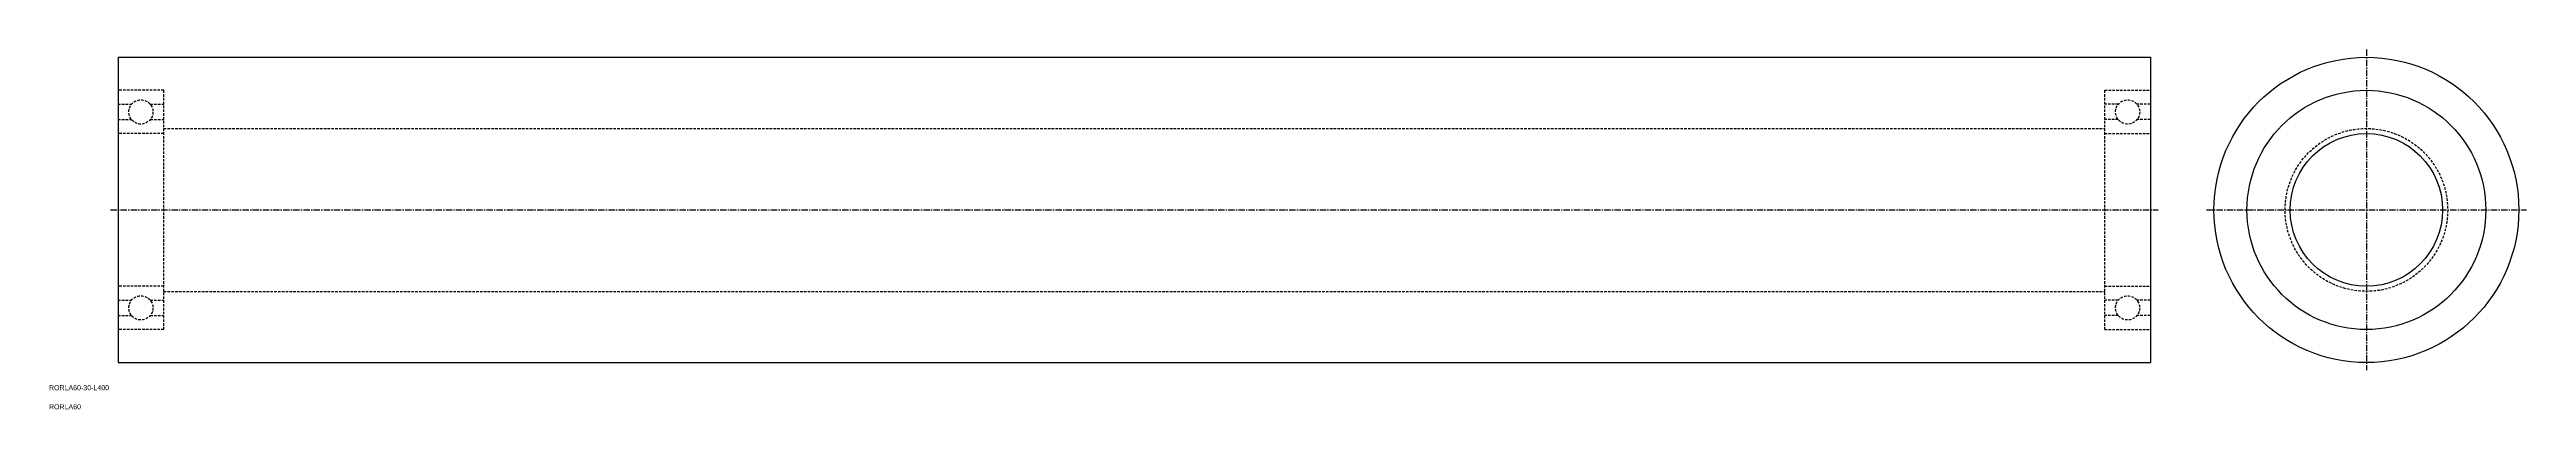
# Model space of a CAD drawing. Extents: x 32 to 519, y -21 to 50.
import ezdxf

# ---------------------------------------------------------------- set-up
doc = ezdxf.new("R2010")
doc.units = 0
doc.linetypes.add('CENTER', pattern=[2, 1.25, -0.25, 0.25, -0.25])
doc.linetypes.add('DASHED', pattern=[0.75, 0.5, -0.25])
doc.layers.get('0').update_dxf_attribs({"linetype": 'CONTINUOUS'})
doc.layers.add('CENTER', color=1, linetype='CENTER')

msp = doc.modelspace()

# ---------------------------------------------------------------- linework, layer by layer
at = {"color": 7, "linetype": 'CONTINUOUS'}
for p, q in [((45.33, 48.55), (45.33, -11.45)), ((45.33, 48.55), (445.33, 48.55)), ((445.33, 48.55), (445.33, -11.45)), ((45.33, -11.45), (445.33, -11.45))]:
    msp.add_line(p, q, dxfattribs=at)
at = {"color": 3, "linetype": 'DASHED'}
for p, q in [((54.33, 42.05), (45.33, 42.05)), ((45.33, 39.3), (47.98, 39.3)), ((51.68, 39.3), (54.33, 39.3)), ((54.33, -4.95), (54.33, 42.05)), ((436.33, 42.05), (445.33, 42.05)), ((436.33, -4.95), (436.33, 42.05)), ((438.98, 39.3), (436.33, 39.3)), ((445.33, 39.3), (442.68, 39.3)), ((45.33, 36.3), (47.98, 36.3)), ((51.68, 36.3), (54.33, 36.3)), ((54.33, 34.55), (436.33, 34.55)), ((438.98, 36.3), (436.33, 36.3)), ((445.33, 36.3), (442.68, 36.3)), ((54.33, 33.55), (45.33, 33.55)), ((436.33, 33.55), (445.33, 33.55)), ((54.33, 3.55), (45.33, 3.55)), ((45.33, 0.8), (47.98, 0.8)), ((51.68, 0.8), (54.33, 0.8)), ((54.33, 2.55), (436.33, 2.55)), ((436.33, 3.55), (445.33, 3.55)), ((438.98, 0.8), (436.33, 0.8)), ((445.33, 0.8), (442.68, 0.8)), ((45.33, -2.2), (47.98, -2.2)), ((51.68, -2.2), (54.33, -2.2)), ((438.98, -2.2), (436.33, -2.2)), ((445.33, -2.2), (442.68, -2.2)), ((54.33, -4.95), (45.33, -4.95)), ((436.33, -4.95), (445.33, -4.95))]:
    msp.add_line(p, q, dxfattribs=at)
at = {"color": 7, "linetype": 'CONTINUOUS'}
for radius in [30, 23.5, 15]:
    msp.add_circle((487.83, 18.55), radius, dxfattribs=at)
at = {"color": 3, "linetype": 'DASHED'}
for centre, radius in [((49.83, 37.8), 2.38), ((440.83, 37.8), 2.38), ((487.83, 18.55), 16), ((49.83, -0.7), 2.38), ((440.83, -0.7), 2.38)]:
    msp.add_circle(centre, radius, dxfattribs=at)
at = {"layer": 'CENTER', "color": 1, "linetype": 'CENTER'}
for p, q in [((487.83, 50.05), (487.83, -12.95)), ((43.83, 18.55), (446.83, 18.55)), ((456.33, 18.55), (519.33, 18.55))]:
    msp.add_line(p, q, dxfattribs=at)

# ---------------------------------------------------------------- texts
at = {"color": 7, "linetype": 'CONTINUOUS'}
for s, p in [('RORLA60-30-L400', (31.75, -16.88)), ('RORLA60', (31.75, -20.63))]:
    msp.add_text(s, height=1, dxfattribs=at).set_placement(p)

doc.saveas('drawing.dxf')
